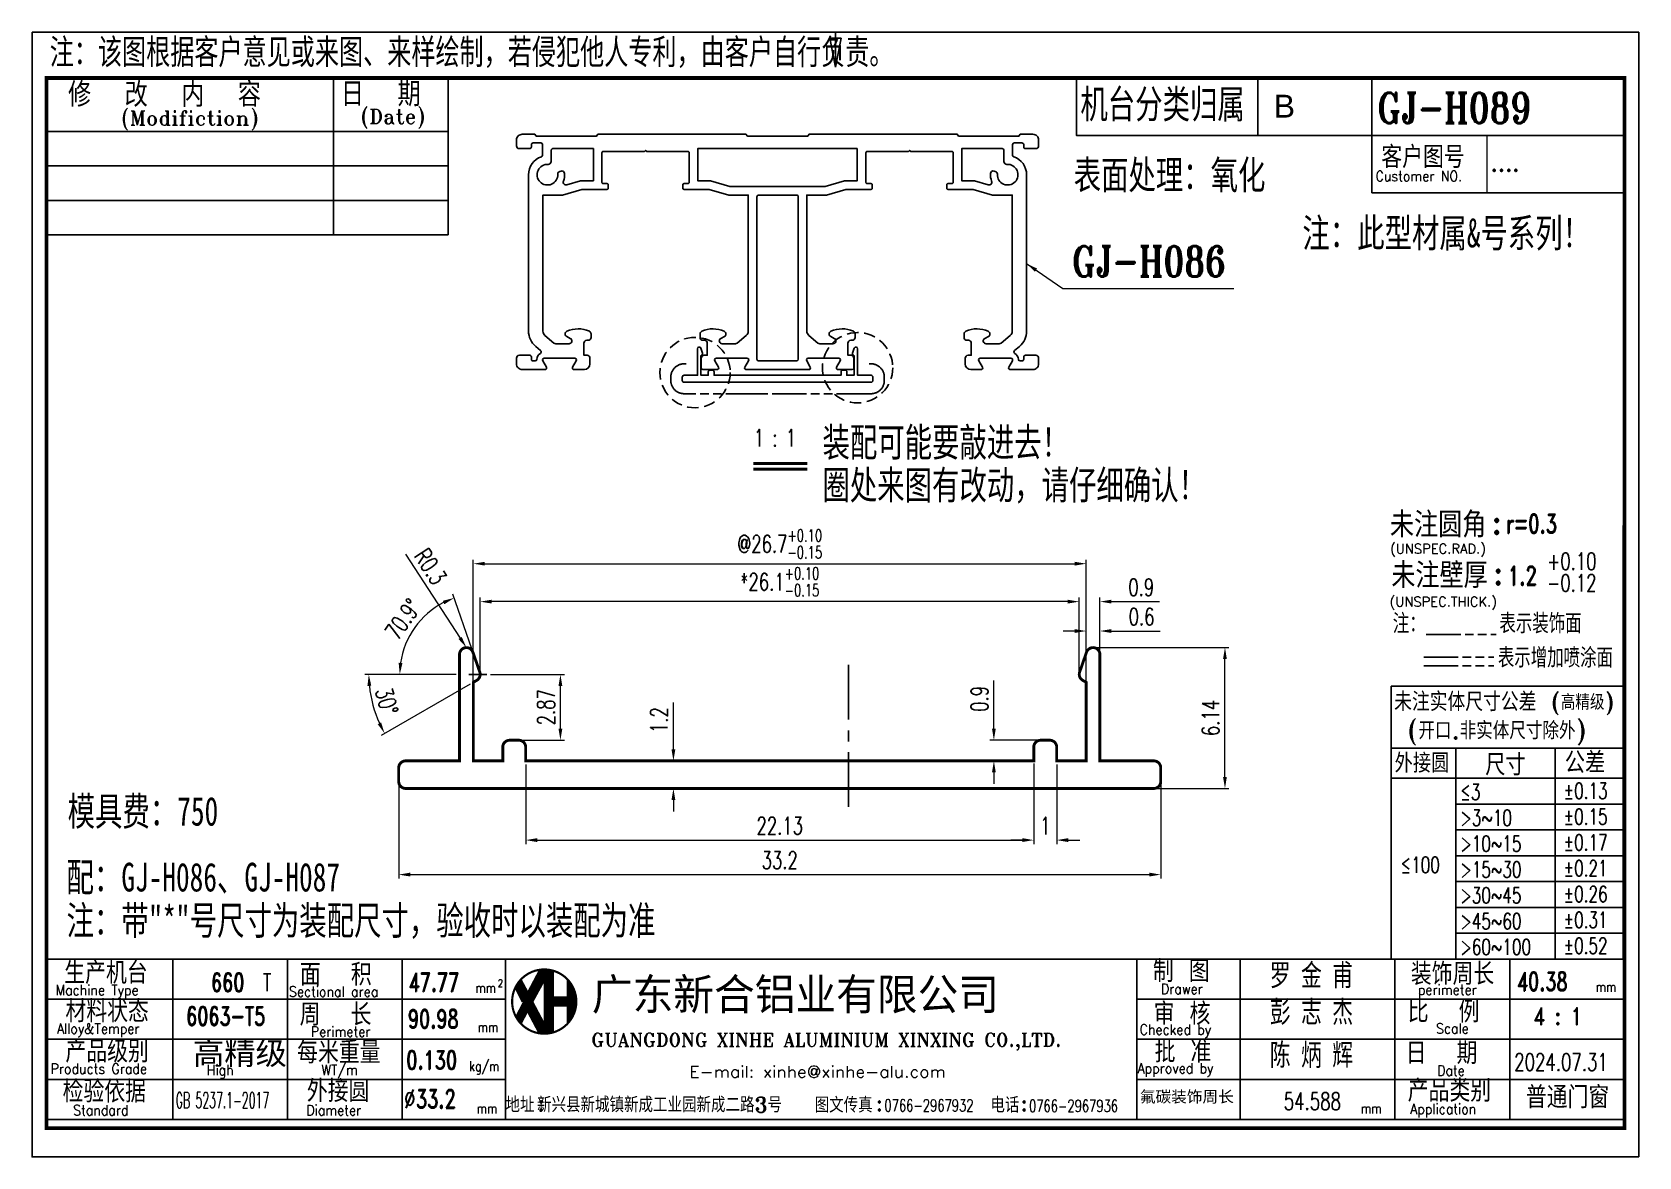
# Model space of a CAD drawing. Header units: millimetres. Extents: x 2640 to 2920, y 377 to 573.
import ezdxf

# ---------------------------------------------------------------- set-up
doc = ezdxf.new("R2010")
doc.units = ezdxf.units.MM
doc.header["$LTSCALE"] = 0.5
for name, pattern in [('ACAD_ISO02W100', [15, 12, -3]), ('ACAD_ISO09W100', [45, 24, -3, 6, -3, 6, -3]), ('CENTER', [50.8, 31.75, -6.35, 6.35, -6.35]), ('JIS_02_2.0', [3, 2, -1])]:
    doc.linetypes.add(name, pattern=pattern)
doc.layers.get('DEFPOINTS').update_dxf_attribs({"color": 1})
for name, color, linetype in [('图层1', 1, 'Continuous'), ('图层2', 3, 'Continuous'), ('图层4', 3, 'ACAD_ISO02W100'), ('图层5', 2, 'Continuous'), ('图框', 9, 'Continuous'), ('型材', 7, 'Continuous'), ('型材线', 7, 'Continuous')]:
    doc.layers.add(name, color=color, linetype=linetype)
doc.styles.add('CTXT', font='romand.shx', dxfattribs={"width": 0.7, "height": 3})
doc.styles.add('ROMAND', font='romand', dxfattribs={"width": 0.7, "height": 3})
doc.styles.add('ROMANT', font='romant', dxfattribs={"width": 0.7})
doc.styles.add('ST64F', font='romant', dxfattribs={"height": 2, "bigfont": 'ST64F'})
doc.styles.add('样式 2', font='arial.ttf', dxfattribs={"height": 3.5})
doc.dimstyles.new('(比例4)', dxfattribs={"dimscale": 0, "dimtxt": 3, "dimasz": 2, "dimexe": 0.7, "dimexo": 0.625, "dimgap": 1, "dimtad": 1, "dimlfac": 0.25, "dimzin": 9, "dimdsep": 46, "dimtxsty": 'CTXT', "dimcen": 0, "dimclrd": 146, "dimclre": 146, "dimclrt": 2, "dimadec": 1, "dimazin": 2, "dimtfac": 1, "dimtofl": 0, "dimtmove": 0, "dimatfit": 3, "dimfxl": 0, "dimtolj": 1, "dimlwd": 13, "dimlwe": 13, "dimarcsym": 0})

# ---------------------------------------------------------------- blocks, each defined once
blk = doc.blocks.new('*D0')
at = {"color": 146, "lineweight": 13, "ltscale": 5}
for p, q in [((2703.54, 443.2), (2703.54, 425.71)), ((2836.33, 443.2), (2836.33, 425.71)), ((2705.54, 426.41), (2834.33, 426.41))]:
    blk.add_line(p, q, dxfattribs=at)
at = {"color": 146, "ltscale": 5}
for points in [[(2705.54, 426.75), (2705.54, 426.08), (2703.54, 426.41)], [(2834.33, 426.75), (2834.33, 426.08), (2836.33, 426.41)]]:
    blk.add_solid(points, dxfattribs=at)
at = {"layer": 'DEFPOINTS', "color": 0, "ltscale": 5}
for p in [(2703.54, 443.83), (2836.33, 443.83), (2836.33, 426.41)]:
    blk.add_point(p, dxfattribs=at)
at = {"color": 2, "ltscale": 5, "insert": (2769.94, 428.91), "char_height": 3, "attachment_point": 5, "style": 'CTXT'}
blk.add_mtext('\\A1;33.2', dxfattribs=at)
blk = doc.blocks.new('*D1')
at = {"color": 146, "lineweight": 13, "ltscale": 5}
for p, q in [((2716.54, 457.75), (2716.54, 481.29)), ((2718.54, 480.59), (2821.34, 480.59)), ((2823.34, 454.75), (2823.34, 481.29))]:
    blk.add_line(p, q, dxfattribs=at)
at = {"color": 146, "ltscale": 5}
for points in [[(2718.54, 480.92), (2718.54, 480.26), (2716.54, 480.59)], [(2821.34, 480.92), (2821.34, 480.26), (2823.34, 480.59)]]:
    blk.add_solid(points, dxfattribs=at)
at = {"layer": 'DEFPOINTS', "color": 0, "ltscale": 5}
for p in [(2823.34, 480.59), (2716.54, 457.13), (2823.34, 454.12)]:
    blk.add_point(p, dxfattribs=at)
at = {"color": 2, "ltscale": 5, "insert": (2769.94, 484.04), "char_height": 3, "attachment_point": 5, "style": 'CTXT'}
blk.add_mtext('\\A1;@26.7{\\H0.7x;\\S+0.10^ -0.15;}', dxfattribs=at)
blk = doc.blocks.new('*D2')
at = {"color": 146, "lineweight": 13, "ltscale": 5}
for p, q in [((2825.16, 465.97), (2848.23, 465.97)), ((2847.53, 443.43), (2847.53, 463.97)), ((2831.08, 441.43), (2848.23, 441.43))]:
    blk.add_line(p, q, dxfattribs=at)
at = {"color": 146, "ltscale": 5}
for points in [[(2847.19, 463.97), (2847.86, 463.97), (2847.53, 465.97)], [(2847.19, 443.43), (2847.86, 443.43), (2847.53, 441.43)]]:
    blk.add_solid(points, dxfattribs=at)
at = {"layer": 'DEFPOINTS', "color": 0, "ltscale": 5}
for p in [(2824.54, 465.97), (2847.53, 465.97), (2830.46, 441.43)]:
    blk.add_point(p, dxfattribs=at)
at = {"color": 2, "ltscale": 5, "insert": (2845.03, 453.7), "char_height": 3, "attachment_point": 5, "rotation": 90, "style": 'CTXT'}
blk.add_mtext('\\A1;6.14', dxfattribs=at)
blk = doc.blocks.new('*D3')
at = {"color": 146, "lineweight": 13, "ltscale": 5}
for p, q in [((2821.34, 468.86), (2819.34, 468.86)), ((2823.34, 454.75), (2823.34, 469.56)), ((2825.74, 463.38), (2825.74, 469.56)), ((2827.74, 468.86), (2836.24, 468.86))]:
    blk.add_line(p, q, dxfattribs=at)
at = {"color": 146, "ltscale": 5}
for points in [[(2821.34, 469.19), (2821.34, 468.52), (2823.34, 468.86)], [(2827.74, 469.19), (2827.74, 468.52), (2825.74, 468.86)]]:
    blk.add_solid(points, dxfattribs=at)
at = {"layer": 'DEFPOINTS', "color": 0, "ltscale": 5}
for p in [(2825.74, 468.86), (2825.74, 462.76), (2823.34, 454.12)]:
    blk.add_point(p, dxfattribs=at)
at = {"color": 2, "ltscale": 5, "insert": (2832.99, 471.36), "char_height": 3, "attachment_point": 5, "style": 'CTXT'}
blk.add_mtext('\\A1;0.6', dxfattribs=at)
blk = doc.blocks.new('*D4')
at = {"color": 146, "lineweight": 13, "ltscale": 5}
for p, q in [((2717.74, 461.93), (2717.74, 474.68)), ((2820.14, 473.98), (2719.74, 473.98)), ((2822.14, 461.93), (2822.14, 474.68))]:
    blk.add_line(p, q, dxfattribs=at)
at = {"color": 146, "ltscale": 5}
for points in [[(2719.74, 474.31), (2719.74, 473.65), (2717.74, 473.98)], [(2820.14, 474.31), (2820.14, 473.65), (2822.14, 473.98)]]:
    blk.add_solid(points, dxfattribs=at)
at = {"layer": 'DEFPOINTS', "color": 0, "ltscale": 5}
for p in [(2717.74, 473.98), (2717.74, 461.3), (2822.14, 461.3)]:
    blk.add_point(p, dxfattribs=at)
at = {"color": 2, "ltscale": 5, "insert": (2769.94, 477.43), "char_height": 3, "attachment_point": 5, "style": 'CTXT'}
blk.add_mtext('\\A1;*26.1{\\H0.7x;\\S+0.10^ -0.15;}', dxfattribs=at)
blk = doc.blocks.new('*D5')
at = {"color": 146, "lineweight": 13, "ltscale": 5}
for p, q in [((2719.51, 461.3), (2732.42, 461.3)), ((2731.72, 451.83), (2731.72, 459.3)), ((2724.29, 449.83), (2732.42, 449.83))]:
    blk.add_line(p, q, dxfattribs=at)
at = {"color": 146, "ltscale": 5}
for points in [[(2731.39, 459.3), (2732.05, 459.3), (2731.72, 461.3)], [(2731.39, 451.83), (2732.05, 451.83), (2731.72, 449.83)]]:
    blk.add_solid(points, dxfattribs=at)
at = {"layer": 'DEFPOINTS', "color": 0, "ltscale": 5}
for p in [(2718.89, 461.3), (2731.72, 461.3), (2723.67, 449.83)]:
    blk.add_point(p, dxfattribs=at)
at = {"color": 2, "ltscale": 5, "insert": (2729.22, 455.57), "char_height": 3, "attachment_point": 5, "rotation": 90, "style": 'CTXT'}
blk.add_mtext('\\A1;2.87', dxfattribs=at)
blk = doc.blocks.new('*D6')
at = {"color": 146, "lineweight": 13, "ltscale": 5}
for p, q in [((2725.67, 445.6), (2725.67, 431.72)), ((2814.21, 445.79), (2814.21, 431.72)), ((2727.67, 432.42), (2812.21, 432.42))]:
    blk.add_line(p, q, dxfattribs=at)
at = {"color": 146, "ltscale": 5}
for points in [[(2727.67, 432.76), (2727.67, 432.09), (2725.67, 432.42)], [(2812.21, 432.76), (2812.21, 432.09), (2814.21, 432.42)]]:
    blk.add_solid(points, dxfattribs=at)
at = {"layer": 'DEFPOINTS', "color": 0, "ltscale": 5}
for p in [(2725.67, 446.23), (2814.21, 446.41), (2814.21, 432.42)]:
    blk.add_point(p, dxfattribs=at)
at = {"color": 2, "ltscale": 5, "insert": (2769.94, 434.92), "char_height": 3, "attachment_point": 5, "style": 'CTXT'}
blk.add_mtext('\\A1;22.13', dxfattribs=at)
blk = doc.blocks.new('*D7')
at = {"color": 146, "lineweight": 13, "ltscale": 5}
for p, q in [((2814.21, 445.79), (2814.21, 431.72)), ((2818.21, 445.6), (2818.21, 431.72)), ((2812.21, 432.42), (2810.21, 432.42)), ((2820.21, 432.42), (2822.21, 432.42))]:
    blk.add_line(p, q, dxfattribs=at)
at = {"color": 146, "ltscale": 5}
for points in [[(2812.21, 432.76), (2812.21, 432.09), (2814.21, 432.42)], [(2820.21, 432.76), (2820.21, 432.09), (2818.21, 432.42)]]:
    blk.add_solid(points, dxfattribs=at)
at = {"layer": 'DEFPOINTS', "color": 0, "ltscale": 5}
for p in [(2814.21, 446.41), (2818.21, 446.23), (2814.21, 432.42)]:
    blk.add_point(p, dxfattribs=at)
at = {"color": 2, "ltscale": 5, "insert": (2816.21, 434.92), "char_height": 3, "attachment_point": 5, "style": 'CTXT'}
blk.add_mtext('\\A1;1', dxfattribs=at)
blk = doc.blocks.new('*D8')
at = {"color": 146, "lineweight": 13, "ltscale": 5}
for p, q in [((2807.26, 451.83), (2807.26, 460.23)), ((2815.58, 449.83), (2806.56, 449.83)), ((2812.66, 446.23), (2806.56, 446.23)), ((2807.26, 444.23), (2807.26, 442.23))]:
    blk.add_line(p, q, dxfattribs=at)
at = {"color": 146, "ltscale": 5}
for points in [[(2806.93, 451.83), (2807.59, 451.83), (2807.26, 449.83)], [(2806.93, 444.23), (2807.59, 444.23), (2807.26, 446.23)]]:
    blk.add_solid(points, dxfattribs=at)
at = {"layer": 'DEFPOINTS', "color": 0, "ltscale": 5}
for p in [(2807.26, 449.83), (2816.21, 449.83), (2813.28, 446.23)]:
    blk.add_point(p, dxfattribs=at)
at = {"color": 2, "ltscale": 5, "insert": (2804.76, 457.03), "char_height": 3, "attachment_point": 5, "rotation": 90, "style": 'CTXT'}
blk.add_mtext('\\A1;0.9', dxfattribs=at)
blk = doc.blocks.new('*D9')
at = {"color": 146, "lineweight": 13, "ltscale": 5}
for p, q in [((2820.14, 473.98), (2818.14, 473.98)), ((2822.14, 461.93), (2822.14, 474.68)), ((2825.74, 463.38), (2825.74, 474.68)), ((2827.74, 473.98), (2836.14, 473.98))]:
    blk.add_line(p, q, dxfattribs=at)
at = {"color": 146, "ltscale": 5}
for points in [[(2820.14, 474.31), (2820.14, 473.65), (2822.14, 473.98)], [(2827.74, 474.31), (2827.74, 473.65), (2825.74, 473.98)]]:
    blk.add_solid(points, dxfattribs=at)
at = {"layer": 'DEFPOINTS', "color": 0, "ltscale": 5}
for p in [(2825.74, 473.98), (2825.74, 462.76), (2822.14, 461.3)]:
    blk.add_point(p, dxfattribs=at)
at = {"color": 2, "ltscale": 5, "insert": (2832.94, 476.48), "char_height": 3, "attachment_point": 5, "style": 'CTXT'}
blk.add_mtext('\\A1;0.9', dxfattribs=at)
blk = doc.blocks.new('*D10')
at = {"color": 146, "lineweight": 13, "ltscale": 5}
blk.add_line((2704.7, 482.24), (2714.24, 467.64), dxfattribs=at)
at = {"color": 146, "ltscale": 5}
blk.add_solid([(2714.52, 467.83), (2713.96, 467.46), (2715.34, 465.97)], dxfattribs=at)
at = {"layer": 'DEFPOINTS', "color": 0, "ltscale": 5}
for p in [(2715.34, 465.97), (2715.99, 464.96)]:
    blk.add_point(p, dxfattribs=at)
at = {"color": 2, "ltscale": 5, "insert": (2709.09, 480.09), "char_height": 3, "attachment_point": 5, "rotation": 303.1835, "style": 'CTXT'}
blk.add_mtext('\\A1;R0.3', dxfattribs=at)
blk = doc.blocks.new('*D11')
at = {"color": 146, "lineweight": 13, "ltscale": 5}
for p, q in [((2716.27, 465.75), (2712.97, 475.27)), ((2713.56, 461.3), (2703.02, 461.3))]:
    blk.add_line(p, q, dxfattribs=at)
blk.add_arc((2717.81, 461.3), 14.08, 117.2502, 171.8564, dxfattribs=at)
at = {"color": 146, "ltscale": 5}
for points in [[(2711.23, 474.13), (2711.49, 473.52), (2713.2, 474.61)], [(2704.2, 463.28), (2703.53, 463.32), (2703.72, 461.3)]]:
    blk.add_solid(points, dxfattribs=at)
at = {"layer": 'DEFPOINTS', "color": 0, "ltscale": 5}
for p in [(2708.25, 471.65), (2716.47, 465.16), (2714.19, 461.3), (2717.67, 461.7), (2718.89, 461.3)]:
    blk.add_point(p, dxfattribs=at)
at = {"color": 2, "ltscale": 5, "insert": (2704.3, 470.92), "char_height": 3, "attachment_point": 5, "rotation": 54.5533, "style": 'CTXT'}
blk.add_mtext('\\A1;70.9°', dxfattribs=at)
blk = doc.blocks.new('*D12')
at = {"color": 146, "lineweight": 13, "ltscale": 5}
for p, q in [((2713.56, 461.3), (2697.63, 461.3)), ((2716, 459.61), (2700.48, 450.65))]:
    blk.add_line(p, q, dxfattribs=at)
blk.add_arc((2718.94, 461.3), 20.61, 185.563, 204.437, dxfattribs=at)
at = {"color": 146, "ltscale": 5}
for points in [[(2698.09, 459.29), (2698.76, 459.32), (2698.33, 461.3)], [(2700.47, 452.93), (2699.88, 452.63), (2701.09, 451)]]:
    blk.add_solid(points, dxfattribs=at)
at = {"layer": 'DEFPOINTS', "color": 0, "ltscale": 5}
for p in [(2714.19, 461.3), (2716.54, 459.92), (2717.14, 460.27), (2718.89, 461.3), (2698.64, 457.73)]:
    blk.add_point(p, dxfattribs=at)
at = {"color": 2, "ltscale": 5, "insert": (2701.45, 456.62), "char_height": 3, "attachment_point": 5, "rotation": 285, "style": 'CTXT'}
blk.add_mtext('\\A1;30°', dxfattribs=at)
blk = doc.blocks.new('*D13')
at = {"color": 146, "lineweight": 13, "ltscale": 0.4}
for p, q in [((2751.41, 448.23), (2751.41, 456.43)), ((2757.31, 446.23), (2750.71, 446.23)), ((2756.3, 441.43), (2750.71, 441.43)), ((2751.41, 439.43), (2751.41, 437.43))]:
    blk.add_line(p, q, dxfattribs=at)
at = {"color": 146, "ltscale": 0.4}
for points in [[(2751.08, 448.23), (2751.74, 448.23), (2751.41, 446.23)], [(2751.08, 439.43), (2751.74, 439.43), (2751.41, 441.43)]]:
    blk.add_solid(points, dxfattribs=at)
at = {"layer": 'DEFPOINTS', "color": 0, "ltscale": 0.4}
for p in [(2751.41, 446.23), (2757.94, 446.23), (2756.92, 441.43)]:
    blk.add_point(p, dxfattribs=at)
at = {"color": 2, "ltscale": 0.4, "insert": (2748.91, 453.33), "char_height": 3, "attachment_point": 5, "rotation": 90, "style": 'CTXT'}
blk.add_mtext('\\A1;1.2', dxfattribs=at)

msp = doc.modelspace()

# ---------------------------------------------------------------- linework, layer by layer
at = {"color": 1}
for p, q in [((2639.658, 573.222), (2919.658, 573.222)), ((2919.658, 573.222), (2919.658, 377.222)), ((2728.156, 409.835), (2726.024, 405.877)), ((2730.442, 405.056), (2730.442, 409.668)), ((2724.843, 408.144), (2726.024, 405.877)), ((2728.9, 407.97), (2726.883, 404.226)), ((2732.956, 408.145), (2732.956, 405.056)), ((2726.883, 404.226), (2729.735, 398.751)), ((2730.442, 405.056), (2732.956, 405.056)), ((2730.442, 403.517), (2732.956, 403.517)), ((2730.442, 403.517), (2730.442, 398.905)), ((2732.956, 403.517), (2732.956, 400.427)), ((2726.001, 402.588), (2724.839, 400.432)), ((2726.001, 402.588), (2727.994, 398.762))]:
    msp.add_line(p, q, dxfattribs=at)
at = {"color": 6}
for p, q in [((2779.658, 567.145), (2778.658, 572.145)), ((2778.658, 572.145), (2780.658, 572.145)), ((2779.658, 573.222), (2779.658, 567.145)), ((2780.658, 572.145), (2779.658, 567.145)), ((2692.157, 565.223), (2692.157, 537.896)), ((2712.157, 565.223), (2712.157, 537.896)), ((2642.154, 555.896), (2712.157, 555.896)), ((2642.154, 549.896), (2712.157, 549.896)), ((2642.154, 543.896), (2712.157, 543.896)), ((2642.154, 537.896), (2712.157, 537.896))]:
    msp.add_line(p, q, dxfattribs=at)
at = {"color": 4}
for p, q in [((2916.904, 487.254), (2916.904, 411.694)), ((2876.469, 459.246), (2876.469, 411.694)), ((2876.469, 459.246), (2916.904, 459.246)), ((2641.904, 411.694), (2916.904, 411.694)), ((2684.153, 411.694), (2684.153, 383.726)), ((2704.153, 411.694), (2704.153, 383.726)), ((2722.153, 411.694), (2722.153, 383.726)), ((2832.153, 411.694), (2832.153, 383.726)), ((2850.15, 411.618), (2850.15, 383.649)), ((2916.904, 411.694), (2876.469, 411.694)), ((2877.149, 411.694), (2877.149, 383.726)), ((2897.153, 411.694), (2897.153, 383.726)), ((2832.153, 404.726), (2917.154, 404.726)), ((2832.153, 397.726), (2917.154, 397.726)), ((2832.153, 390.726), (2917.154, 390.726))]:
    msp.add_line(p, q, dxfattribs=at)
at = {"ltscale": 5}
msp.add_line((2715.783, 461.305), (2718.887, 461.305), dxfattribs=at)
at = {"color": 4, "ltscale": 0.18}
for p, q in [((2916.904, 448.437), (2876.469, 448.437)), ((2887.767, 411.694), (2887.767, 448.437)), ((2905.053, 411.694), (2905.053, 448.437)), ((2916.904, 443.194), (2876.469, 443.194)), ((2916.904, 438.694), (2887.767, 438.694)), ((2916.904, 434.194), (2887.767, 434.194)), ((2916.904, 429.694), (2887.767, 429.694)), ((2916.904, 425.194), (2887.767, 425.194)), ((2916.904, 420.694), (2887.767, 420.694)), ((2916.904, 416.194), (2887.767, 416.194))]:
    msp.add_line(p, q, dxfattribs=at)
at = {"color": 1, "lineweight": 13, "ltscale": 0.18}
msp.add_line((2728.9, 407.97), (2728.9, 400.354), dxfattribs=at)
at = {"color": 1}
for points in [[(2639.658, 573.222), (2639.658, 377.222), (2919.658, 377.222)], [(2723.853, 406.711), (2725.141, 404.239)]]:
    msp.add_lwpolyline(points, dxfattribs=at)
at = {"color": 3, "lineweight": 13, "const_width": 0.68}
msp.add_lwpolyline([(2642.158, 565.222), (2642.158, 382.222), (2917.158, 382.222), (2917.158, 565.222)], close=True, dxfattribs=at)
at = {"color": 4}
for points in [[(2821.63, 565.222), (2821.63, 555.223), (2917.158, 555.223)], [(2853.239, 565.222), (2853.239, 555.223)], [(2873.149, 565.222), (2873.149, 555.223), (2873.149, 545.223), (2917.158, 545.223)], [(2641.904, 411.694), (2916.904, 411.694)], [(2664.153, 411.694), (2664.153, 383.726)], [(2642.154, 404.726), (2722.153, 404.726)], [(2642.154, 397.726), (2722.153, 397.726)], [(2642.154, 390.726), (2722.153, 390.726)], [(2642.154, 383.726), (2917.154, 383.726)]]:
    msp.add_lwpolyline(points, dxfattribs=at)
at = {"color": 0}
for points in [[(2775.011, 514.417, 0.5773501), (2775.271, 514.867), (2774.636, 515.967, -0.5773503), (2774.895, 516.417), (2780.226, 516.417, -0.5773503), (2780.486, 515.967), (2779.851, 514.867, 0.5773505), (2780.111, 514.417), (2782.561, 514.417, 0.4142134), (2782.861, 514.717), (2782.861, 516.417, 0.4142136), (2782.361, 516.917), (2781.811, 516.917), (2781.811, 519.016, -0.4142136), (2782.311, 519.516), (2782.561, 519.516, 0.4142136), (2783.061, 520.016), (2783.061, 520.634, 0.2932528), (2782.769, 521.089, 0.218998), (2778.84, 521.083, 0.6238818), (2778.82, 520.185), (2779.448, 519.86, -0.7856747), (2779.218, 518.916), (2776.917, 518.916, -0.176327), (2776.595, 519.033), (2775.019, 520.356, -0.2216947), (2774.662, 521.122), (2774.662, 544.816), (2778.08, 544.816), (2781.46, 545.817), (2785.86, 545.817, 0.4142136), (2786.06, 546.017), (2786.06, 546.617, 0.4142136), (2785.86, 546.817), (2785.16, 546.817, -0.4142136), (2784.96, 547.017), (2784.96, 552.217, -0.4142136), (2785.16, 552.417), (2792.361, 552.417), (2792.561, 552.617), (2792.761, 552.417), (2799.961, 552.417, -0.4142136), (2800.161, 552.217), (2800.161, 547.017, -0.4142136), (2799.961, 546.817), (2799.261, 546.817, 0.4142136), (2799.061, 546.617), (2799.061, 546.017, 0.4142136), (2799.261, 545.817), (2803.661, 545.817), (2807.042, 544.816), (2810.46, 544.816), (2810.46, 521.122, -0.2216947), (2810.103, 520.356), (2808.526, 519.033, -0.176327), (2808.205, 518.916), (2805.904, 518.916, -0.7856747), (2805.674, 519.86), (2806.302, 520.185, 0.6238818), (2806.281, 521.083, 0.218998), (2802.353, 521.089, 0.2932528), (2802.061, 520.634), (2802.061, 520.016, 0.4142136), (2802.561, 519.516), (2802.811, 519.516, -0.4142136), (2803.311, 519.016), (2803.311, 516.917), (2802.761, 516.917, 0.4142136), (2802.261, 516.417), (2802.261, 515.417, 0.4142134), (2803.261, 514.417), (2805.011, 514.417, 0.5773505), (2805.271, 514.867), (2804.636, 515.967, -0.5773503), (2804.895, 516.417), (2810.226, 516.417, -0.5773503), (2810.486, 515.967), (2809.851, 514.867, 0.5773501), (2810.111, 514.417), (2814.061, 514.417, 0.4142137), (2815.061, 515.417), (2815.061, 516.417, 0.4142136), (2814.561, 516.917), (2812.758, 516.917, 0.4142136), (2812.458, 516.617), (2812.458, 516.217, -0.4142137), (2812.158, 515.917), (2811.823, 515.917, -0.3960119), (2811.524, 516.198, 0.2476537), (2810.892, 517.234, -0.5162598), (2810.852, 517.721), (2811.71, 518.441, 0.2216947), (2812.96, 521.122), (2812.96, 548.382, 0.3219683), (2810.713, 551.509, -0.3219683), (2810.509, 551.794), (2810.509, 553.617, -0.4142134), (2810.809, 553.917), (2812.158, 553.917, -0.4142137), (2812.458, 553.617), (2812.458, 553.217, 0.4142136), (2812.758, 552.917), (2814.561, 552.917, 0.4142136), (2815.061, 553.417), (2815.061, 554.417, 0.4142136), (2814.061, 555.417), (2811.861, 555.417), (2811.611, 555.117), (2801.111, 555.117), (2800.861, 555.417), (2775.061, 555.417), (2774.811, 555.117), (2764.311, 555.117), (2764.061, 555.417), (2738.261, 555.417), (2738.011, 555.117), (2727.511, 555.117), (2727.261, 555.417), (2725.061, 555.417, 0.4142136), (2724.061, 554.417), (2724.061, 553.417, 0.4142136), (2724.561, 552.917), (2726.364, 552.917, 0.4142136), (2726.664, 553.217), (2726.664, 553.617, -0.4142137), (2726.964, 553.917), (2728.313, 553.917, -0.4142134), (2728.613, 553.617), (2728.613, 551.794, -0.3219683), (2728.408, 551.509, 0.3219683), (2726.162, 548.382), (2726.162, 521.122, 0.2216947), (2727.412, 518.441), (2728.269, 517.721, -0.5162598), (2728.23, 517.234, 0.2476537), (2727.598, 516.198, -0.3960119), (2727.299, 515.917), (2726.964, 515.917, -0.4142137), (2726.664, 516.217), (2726.664, 516.617, 0.4142136), (2726.364, 516.917), (2724.561, 516.917, 0.4142136), (2724.061, 516.417), (2724.061, 515.417, 0.4142137), (2725.061, 514.417), (2729.011, 514.417, 0.5773501), (2729.271, 514.867), (2728.636, 515.967, -0.5773503), (2728.895, 516.417), (2734.226, 516.417, -0.5773503), (2734.486, 515.967), (2733.851, 514.867, 0.5773505), (2734.111, 514.417), (2735.861, 514.417, 0.4142134), (2736.861, 515.417), (2736.861, 516.417, 0.4142136), (2736.361, 516.917), (2735.811, 516.917), (2735.811, 519.016, -0.4142136), (2736.311, 519.516), (2736.561, 519.516, 0.4142136), (2737.061, 520.016), (2737.061, 520.634, 0.2932528), (2736.769, 521.089, 0.218998), (2732.84, 521.083, 0.6238818), (2732.82, 520.185), (2733.448, 519.86, -0.7856747), (2733.218, 518.916), (2730.917, 518.916, -0.176327), (2730.595, 519.033), (2729.019, 520.356, -0.2216947), (2728.662, 521.122), (2728.662, 544.816), (2732.08, 544.816), (2735.46, 545.817), (2739.86, 545.817, 0.4142136), (2740.06, 546.017), (2740.06, 546.617, 0.4142136), (2739.86, 546.817), (2739.16, 546.817, -0.4142136), (2738.96, 547.017), (2738.96, 552.217, -0.4142136), (2739.16, 552.417), (2746.361, 552.417), (2746.561, 552.617), (2746.761, 552.417), (2753.961, 552.417, -0.4142136), (2754.161, 552.217), (2754.161, 547.017, -0.4142136), (2753.961, 546.817), (2753.261, 546.817, 0.4142136), (2753.061, 546.617), (2753.061, 546.017, 0.4142136), (2753.261, 545.817), (2757.661, 545.817), (2761.042, 544.816), (2764.46, 544.816), (2764.46, 521.122, -0.2216947), (2764.103, 520.356), (2762.526, 519.033, -0.176327), (2762.205, 518.916), (2759.904, 518.916, -0.7856747), (2759.674, 519.86), (2760.302, 520.185, 0.6238818), (2760.281, 521.083, 0.218998), (2756.353, 521.089, 0.2932528), (2756.061, 520.634), (2756.061, 520.016, 0.4142136), (2756.561, 519.516), (2756.811, 519.516, -0.4142136), (2757.311, 519.016), (2757.311, 516.917), (2756.761, 516.917, 0.4142136), (2756.261, 516.417), (2756.261, 514.717, 0.4142134), (2756.561, 514.417), (2759.011, 514.417, 0.5773505), (2759.271, 514.867), (2758.636, 515.967, -0.5773503), (2758.895, 516.417), (2764.226, 516.417, -0.5773503), (2764.486, 515.967), (2763.851, 514.867, 0.5773501), (2764.111, 514.417), (2769.561, 514.417)], [(2732.25, 547.274, 0.1101022), (2732.456, 548.563, 0.4744979), (2731.828, 549.016), (2731.63, 548.963, 0.3513914), (2731.26, 548.459, -2.6121977), (2729.58, 550.178, 0.4335916), (2730.113, 550.677), (2730.113, 552.617, -0.4142136), (2730.413, 552.917), (2737.46, 552.917), (2737.46, 547.317), (2735.243, 547.317), (2732.856, 546.61, -0.6258269)], [(2806.872, 547.274, -0.6258269), (2806.266, 546.61), (2803.879, 547.317), (2801.661, 547.317), (2801.661, 552.917), (2808.709, 552.917, -0.4142136), (2809.009, 552.617), (2809.009, 550.677, 0.4335916), (2809.542, 550.178, -2.6121977), (2807.862, 548.459, 0.3513914), (2807.492, 548.963), (2807.294, 549.016, 0.4744979), (2806.666, 548.563, 0.1101022)], [(2772.862, 544.816, -0.4142136), (2773.162, 544.516), (2773.162, 516.217, -0.4142134), (2772.862, 515.917), (2769.561, 515.917), (2766.26, 515.917, -0.4142134), (2765.96, 516.217), (2765.96, 544.516, -0.4142136), (2766.26, 544.816)]]:
    msp.add_lwpolyline(points, format="xyb", close=True, dxfattribs=at)
at = {"color": 4, "lineweight": 13}
msp.add_lwpolyline([(2893.154, 555.223), (2893.154, 545.223)], dxfattribs=at)
at = {"color": 0}
msp.add_lwpolyline([(2783.46, 552.917), (2783.46, 547.317), (2781.243, 547.317), (2777.863, 546.316), (2761.259, 546.316), (2757.879, 547.317), (2755.661, 547.317), (2755.661, 552.917), (2769.561, 552.917)], close=True, dxfattribs=at)
at = {"color": 7, "ltscale": 5}
msp.add_lwpolyline([(2758.494, 514.017), (2758.494, 513.417), (2766.561, 513.417), (2780.628, 513.417), (2780.628, 514.017, -0.4142136), (2780.928, 514.317), (2781.328, 514.317, -0.4142136), (2781.628, 514.017), (2781.628, 513.417), (2782.911, 513.417), (2782.911, 516.84), (2782.761, 516.927, -0.3595619), (2782.627, 517.285), (2782.927, 518.151, -0.8457643), (2783.511, 518.053), (2783.511, 513.417), (2785.86, 513.417, -0.4142136), (2786.16, 513.117), (2786.16, 512.517, -0.4142136), (2785.86, 512.217), (2766.561, 512.217), (2753.262, 512.217, -0.4142136), (2752.962, 512.517), (2752.962, 513.117, -0.4142136), (2753.262, 513.417), (2755.611, 513.417), (2755.611, 518.053, -0.8457643), (2756.194, 518.151), (2756.494, 517.285, -0.3595619), (2756.361, 516.927), (2756.211, 516.84), (2756.211, 513.417), (2757.494, 513.417), (2757.494, 514.017, -0.4142136), (2757.794, 514.317), (2758.194, 514.317, -0.4142136)], format="xyb", close=True, dxfattribs=at)
at = {"color": 7, "const_width": 0.5}
msp.add_lwpolyline([(2725.668, 448.626), (2725.668, 446.226), (2757.937, 446.226), (2814.206, 446.226), (2814.206, 448.626, -0.4142136), (2815.406, 449.826), (2817.006, 449.826, -0.4142136), (2818.206, 448.626), (2818.206, 446.226), (2823.337, 446.226), (2823.337, 459.919), (2822.737, 460.266, -0.3595619), (2822.203, 461.698), (2823.403, 465.162, -0.8457643), (2825.737, 464.769), (2825.737, 446.226), (2835.135, 446.226, -0.4142136), (2836.335, 445.026), (2836.335, 442.626, -0.4142136), (2835.135, 441.426), (2757.937, 441.426), (2704.74, 441.426, -0.4142136), (2703.54, 442.626), (2703.54, 445.026, -0.4142136), (2704.74, 446.226), (2714.137, 446.226), (2714.137, 464.769, -0.8457643), (2716.471, 465.162), (2717.671, 461.698, -0.3595619), (2717.137, 460.266), (2716.537, 459.919), (2716.537, 446.226), (2721.668, 446.226), (2721.668, 448.626, -0.4142136), (2722.868, 449.826), (2724.468, 449.826, -0.4142136)], format="xyb", close=True, dxfattribs=at)
at = {"color": 1, "const_width": 0.373}
msp.add_lwpolyline([(2723.301, 404.286, 1), (2734.499, 404.286, 1)], format="xyb", close=True, dxfattribs=at)
at = {"color": 1, "const_width": 0.72}
for points in [[(2728.467, 409.786), (2724.139, 401.477)], [(2729.083, 409.788), (2724.449, 400.891)], [(2729.461, 409.857), (2724.645, 400.612)], [(2724.099, 407.027), (2728.399, 398.771)], [(2724.453, 407.623), (2729.105, 398.692)], [(2724.613, 407.791), (2729.346, 398.705)], [(2730.442, 404.704), (2732.956, 404.704)], [(2730.442, 404.084), (2732.956, 404.084)], [(2730.442, 403.884), (2732.956, 403.884)]]:
    msp.add_lwpolyline(points, dxfattribs=at)
at = {"color": 1, "lineweight": 13, "ltscale": 0.18}
for points, const_width in [([(2729.157, 409.879), (2729.157, 398.694)], 0.72), ([(2729.531, 409.849), (2729.531, 398.724)], 0.72), ([(2730.075, 409.767), (2730.075, 398.806)], 0.72), ([(2733.157, 407.864), (2733.157, 400.68)], 0.432), ([(2733.567, 407.339), (2733.567, 401.234)], 0.432), ([(2733.95, 406.556), (2733.95, 402.017)], 0.432), ([(2734.099, 406.191), (2734.099, 402.382)], 0.432)]:
    msp.add_lwpolyline(points, dxfattribs=dict(at, const_width=const_width))
at = {"layer": '图层1', "linetype": 'ACAD_ISO09W100', "ltscale": 0.5}
for p, q in [((2882.617, 468.229), (2894.808, 468.229)), ((2882.194, 464.307), (2894.386, 464.307)), ((2882.194, 462.773), (2894.386, 462.773))]:
    msp.add_line(p, q, dxfattribs=at)
msp.add_lwpolyline([(2785.511, 515.417), (2785.86, 515.417, -0.4142136), (2788.16, 513.117), (2788.16, 512.517, -0.4142136), (2785.86, 510.217), (2766.561, 510.217), (2753.262, 510.217, -0.4142136), (2750.962, 512.517), (2750.962, 513.117, -0.4142136), (2753.262, 515.417), (2753.611, 515.417)], format="xyb", dxfattribs=at)
at = {"layer": '图层1', "ltscale": 0.18, "const_width": 0.5}
for points in [[(2774.731, 498.049), (2765.337, 498.049)], [(2774.731, 497.049), (2765.337, 497.049)]]:
    msp.add_lwpolyline(points, dxfattribs=at)
at = {"layer": '图层1', "color": 1, "linetype": 'JIS_02_2.0', "lineweight": 25, "ltscale": 2}
for centre in [(2783.511, 514.745), (2755.185, 513.897)]:
    msp.add_circle(centre, 6.126, dxfattribs=at)
at = {"layer": '型材', "color": 1, "linetype": 'CENTER', "lineweight": -2, "ltscale": 0.6}
msp.add_line((2781.937, 462.962), (2781.937, 437.511), dxfattribs=at)

# ---------------------------------------------------------------- texts
at = {"color": 2, "lineweight": 13, "style": 'ST64F'}
for s, height, p in [('修  改  内  容', 4.2489, (2645.916, 560.212)), ('日  期', 4.2489, (2693.457, 560.298)), ('(Date)', 2.5102, (2696.926, 557.27)), ('(Modifiction)', 2.51022, (2655.186, 556.987))]:
    msp.add_text(s, height=height, dxfattribs=at).set_placement(p)
at = {"color": 4}
for s, height, style, p in [('B', 3.992, '样式 2', (2856.021, 558.33)), ('未注圆角', 4.4159, 'ST64F', (2876.286, 485.168)), (':', 4.014, 'ST64F', (2893.952, 485.745)), ('未注壁厚', 4.4159, 'ST64F', (2876.528, 476.338)), (':', 4.014, 'ST64F', (2894.194, 476.915)), ('未注实体尺寸公差', 3.2643, 'ST64F', (2877.006, 454.897)), ('(高精级)', 2.6708, 'ST64F', (2904.456, 455.12)), ('(开口.非实体尺寸除外)', 3.03495, 'ST64F', (2879.416, 449.998)), ('公差', 3.7094, 'ST64F', (2906.753, 444.077)), ('外接圆', 3.3384, 'ST64F', (2877.099, 444.173)), ('尺寸', 3.7094, 'ST64F', (2892.881, 443.7))]:
    msp.add_text(s, height=height, dxfattribs=dict(at, style=style)).set_placement(p)
at = {"color": 1}
for s, height, style, width, p in [('GJ-H089', 5.2788, 'ROMANT', 0.8, (2874.094, 557.369)), ('GJ-H086', 5.2788, 'ROMANT', 0.8, (2820.896, 530.631)), ('1.2', 3.3, 'ROMAND', 0.7, (2896.847, 476.852)), ('4 : 1', 3.025, 'ROMAND', 0.8, (2901.231, 400.221))]:
    msp.add_text(s, height=height, dxfattribs=dict(at, style=style, width=width)).set_placement(p)
at = {"color": 4, "lineweight": 13, "style": 'ST64F'}
for s, height, p in [('客户图号', 3.824, (2874.772, 549.546)), ('....', 2.6768, (2893.821, 548.96)), ('生产机台', 3.824, (2645.263, 407.377)), ('制 图', 3.824, (2834.975, 407.669)), ('面  积', 3.824, (2686.319, 407.061)), ('装饰周长', 3.824, (2879.923, 407.197)), ('材料状态', 3.824, (2645.463, 400.682)), ('周  长', 3.824, (2686.283, 400.104)), ('审 核', 3.824, (2835.112, 400.247)), ('比  例', 3.824, (2879.383, 400.627)), ('产品级别', 3.824, (2645.463, 393.682)), ('每米重量', 3.824, (2685.839, 393.511)), ('批 准', 3.824, (2835.267, 393.661)), ('日  期', 3.824, (2879.007, 393.391)), ('检验依据', 3.824, (2644.97, 386.697)), ('外接圆', 3.824, (2687.535, 386.788)), ('产品类别', 3.824, (2879.383, 386.837)), ('普通门窗', 3.824, (2899.965, 385.697))]:
    msp.add_text(s, height=height, dxfattribs=at).set_placement(p)
at = {"color": 4, "lineweight": 13, "style": 'ST64F', "width": 0.9}
for s, height, p in [('Customer NO.', 1.78501, (2873.776, 547.252)), ('Machine Type', 1.78501, (2643.751, 405.4)), ('Sectional area', 1.78501, (2684.417, 405.13)), ('Alloy&Temper', 1.78501, (2643.986, 398.682)), ('Scale', 1.785, (2884.311, 398.705)), ('Perimeter', 1.785, (2688.222, 398.151)), ('Products Grade', 1.78501, (2642.88, 391.682)), ('High', 1.785, (2670.086, 391.464)), ('WT/m', 1.785, (2690.081, 391.487)), ('Date', 1.785, (2884.506, 391.368)), ('Application', 1.78501, (2879.82, 384.682)), ('Standard', 1.785, (2646.803, 384.456)), ('Diameter', 1.785, (2687.437, 384.451))]:
    msp.add_text(s, height=height, dxfattribs=at).set_placement(p)
at = {"color": 4, "style": 'ROMAND'}
for s, height, width, p in [('r=0.3', 3.3, 0.7, (2896.506, 485.926)), ('≤3', 2.772, 0.7, (2888.557, 439.415)), ('%%P0.13', 2.772, 0.7, (2906.556, 439.626)), ('>3~10', 2.772, 0.7, (2888.557, 434.915)), ('%%P0.15', 2.772, 0.7, (2906.556, 435.126)), ('>10~15', 2.772, 0.7, (2888.557, 430.415)), ('%%P0.17', 2.772, 0.7, (2906.556, 430.626)), ('≤100', 2.772, 0.7, (2878.152, 426.726)), ('>15~30', 2.772, 0.7, (2888.557, 425.915)), ('%%P0.21', 2.772, 0.7, (2906.556, 426.126)), ('>30~45', 2.772, 0.7, (2888.557, 421.415)), ('%%P0.26', 2.772, 0.7, (2906.556, 421.626)), ('>45~60', 2.772, 0.7, (2888.557, 416.915)), ('%%P0.31', 2.772, 0.7, (2906.556, 417.126)), ('>60~100', 2.772, 0.7, (2888.557, 412.415)), ('%%P0.52', 2.772, 0.7, (2906.556, 412.626)), ('mm', 1.7424, 0.8, (2716.91, 405.795)), ('2', 1.307, 0.8, (2720.815, 406.84)), ('mm', 1.7424, 0.8, (2912.15, 405.974)), ('mm', 1.7424, 0.8, (2717.308, 398.958)), ('kg/m', 1.7424, 0.8, (2715.818, 392.146)), ('GB 5237.1-2017', 2.77055, 0.5, (2664.691, 385.708)), ('mm', 1.7424, 0.8, (2717.128, 384.798)), ('mm', 1.7424, 0.8, (2871.226, 384.798))]:
    msp.add_text(s, height=height, dxfattribs=dict(at, width=width)).set_placement(p)
at = {"color": 3, "lineweight": 13, "style": 'ST64F'}
for s, p in [('(UNSPEC.RAD.)', (2876.295, 482.369)), ('(UNSPEC.THICK.)', (2876.211, 473.121))]:
    msp.add_text(s, height=1.67348, dxfattribs=at).set_placement(p)
at = {"color": 1, "ltscale": 0.18, "style": 'CTXT', "width": 0.7}
for s, height, p in [('660', 3.24, (2670.815, 406.02)), ('47.77', 3.24, (2705.25, 406.024)), ('40.38', 3.24, (2898.404, 406.181)), ('90.98', 3.24, (2705.14, 399.648)), ('0.130', 3.24, (2704.864, 392.479)), ('2024.07.31', 3.0218, (2897.934, 392.233)), ('%%c', 3.24, (2704.496, 385.703)), ('33.2', 3.24, (2706.569, 385.703)), ('54.588', 3.0218, (2857.774, 385.405))]:
    msp.add_text(s, height=height, dxfattribs=at).set_placement(p)
at = {"color": 6, "style": 'ST64F', "width": 1.2}
msp.add_text('广东新合铝业有限公司', height=6.224, dxfattribs=at).set_placement((2737.198, 402.214))
at = {"color": 3, "lineweight": 13, "style": 'ST64F', "width": 0.9}
for s, height, p in [('Drawer', 1.785, (2836.364, 405.596)), ('perimeter', 1.785, (2881.146, 405.458)), ('Checked by', 1.785, (2832.659, 398.512)), ('Approved by', 1.78501, (2832.296, 391.769))]:
    msp.add_text(s, height=height, dxfattribs=at).set_placement(p)
at = {"color": 4, "ltscale": 0.18, "style": 'CTXT', "width": 0.7}
msp.add_text('6063-T5', height=3.24, dxfattribs=at).set_placement((2666.486, 400.142))
at = {"color": 3, "style": 'ST64F'}
for s, height, p in [('地址', 2.6593, (2722.153, 384.982)), ('   新兴县新城镇新成工业园新成二路3号', 2.65927, (2721.699, 384.982)), (':', 2.659, (2727.764, 385.2)), ('图文传真', 2.6593, (2776.024, 384.933)), (':', 2.659, (2786.67, 385.2)), ('电话', 2.6593, (2806.649, 384.933)), (':', 2.659, (2811.883, 385.2))]:
    msp.add_text(s, height=height, dxfattribs=at).set_placement(p)
at = {"color": 3, "ltscale": 0.18, "style": 'CTXT', "width": 0.7}
for s, p in [('0766-2967932', (2788.187, 385.133)), ('0766-2967936', (2813.384, 385.056))]:
    msp.add_text(s, height=2.10244, dxfattribs=at).set_placement(p)
at = {"color": 4, "lineweight": 13, "attachment_point": 1, "style": 'ST64F'}
for s, insert, char_height in [('{\\fﾻﾪￎￄￏﾸﾺￚ|b0|i0|c134|p2;高精级}', (2667.683, 397.308), 4), ('{\\fSimSun|b0|i0|c134|p2;氟碳装饰周长}', (2832.694, 388.714), 2)]:
    msp.add_mtext(s, dxfattribs=dict(at, insert=insert, char_height=char_height))
at = {"layer": '图层1', "ltscale": 0.4, "style": 'CTXT', "width": 0.7}
for s, p in [('+0.10', (2903.641, 479.505)), ('-0.12', (2903.641, 475.733))]:
    msp.add_text(s, height=3, dxfattribs=at).set_placement(p)
at = {"layer": '图层1', "color": 6, "ltscale": 0.4, "char_height": 5, "attachment_point": 1, "style": 'CTXT'}
for s, insert, width in [('{\\fNSimSun|b0|i0|c134|p49;表面处理：氧化}', (2821.163, 550.851), 76.60877), ('{\\fNSimSun|b0|i0|c134|p49;装配可能要敲进去！}', (2777.399, 504.262), 76.60877), ('{\\fNSimSun|b0|i0|c134|p49;模具费：750}', (2645.849, 439.947), 32.91082)]:
    msp.add_mtext(s, dxfattribs=dict(at, insert=insert, width=width))
at = {"layer": '图层1', "ltscale": 0.4, "insert": (2679.889, 409.118), "char_height": 3, "width": 4.61035, "attachment_point": 1, "style": 'CTXT'}
msp.add_mtext('T', dxfattribs=at)
at = {"layer": '图层2', "ltscale": 0.18, "attachment_point": 1, "style": 'CTXT'}
for s, insert, char_height in [('{\\fSimSun|b0|i0|c134|p2;注：该图根据客户意见或来图、来样绘制，若侵犯他人专利，由客户自行负责。}', (2642.725, 572.009), 4.4), ('{\\fSimSun|b0|i0|c134|p2;配：GJ-H086、GJ-H087}', (2645.657, 428.471), 5), ('{\\fSimSun|b0|i0|c134|p2;注：带"*"号尺寸为装配尺寸，验收时以装配为准}', (2645.657, 420.932), 5)]:
    msp.add_mtext(s, dxfattribs=dict(at, insert=insert, char_height=char_height))
at = {"layer": '图层2', "color": 6, "ltscale": 0.18, "char_height": 5, "attachment_point": 1, "style": 'CTXT'}
for s, insert in [('{\\fSimSun|b0|i0|c134|p2;注：此型材属&号系列！}', (2861.026, 540.719)), ('{\\fSimSun|b0|i0|c134|p2;圈处来图有改动，请仔细确认！}', (2777.384, 496.8))]:
    msp.add_mtext(s, dxfattribs=dict(at, insert=insert))
at = {"layer": '图层2', "color": 4, "char_height": 3.6, "attachment_point": 1, "style": 'CTXT'}
for s, insert in [('{\\fSimSun|b0|i0|c134|p2;\\H0.8333x;注：         表示装饰面}', (2876.773, 471.775)), ('{\\fSimSun|b0|i0|c134|p2;\\H0.8333x;           表示增加喷涂面}', (2879.372, 465.814))]:
    msp.add_mtext(s, dxfattribs=dict(at, insert=insert))
at = {"layer": '图层4', "ltscale": 0.18, "style": 'CTXT', "width": 0.7}
msp.add_text('1 : 1', height=3, dxfattribs=at).set_placement((2765.403, 501.022))
at = {"layer": '图层5', "char_height": 3.8, "attachment_point": 1, "style": 'CTXT'}
for s, insert in [('{\\fSimSun|b0|i0|c134|p2;罗 金 甫}', (2855.345, 410.82)), ('{\\fSimSun|b0|i0|c134|p2;彭 志 杰}', (2855.345, 404.434)), ('{\\fSimSun|b0|i0|c134|p2;陈 炳 辉}', (2855.345, 396.936))]:
    msp.add_mtext(s, dxfattribs=dict(at, insert=insert))
at = {"layer": '图框', "color": 4, "style": 'ST64F'}
msp.add_text('GUANGDONG XINHE ALUMINIUM XINXING CO.,LTD.', height=2.31137, dxfattribs=at).set_placement((2737.09, 396.465))
at = {"layer": '图框', "color": 4, "style": 'ST64F', "width": 1.1}
msp.add_text('E-mail: xinhe@xinhe-alu.com', height=2, dxfattribs=at).set_placement((2754.183, 391.051))
at = {"layer": '型材线', "ltscale": 0.4, "insert": (2822.337, 563.193), "char_height": 5, "width": 42.99077, "attachment_point": 1, "style": 'CTXT'}
msp.add_mtext('{\\fSimSun|b0|i0|c134|p2;\\C4;机台分类归属}', dxfattribs=at)

# ---------------------------------------------------------------- dimensions: what is measured, and where the dimension line sits
at = {"ltscale": 5}
dim = msp.add_radius_dim(center=(2715.994, 464.965), mpoint=(2715.337, 465.969), dimstyle='(比例4)', override={"dimscale": 1}, dxfattribs=at)
dim.commit()
dim.dimension.update_dxf_attribs({"geometry": '*D10', "text_midpoint": (2706.995, 478.726), "dimtype": 132})
for base, p1, p2, text, picture, middle in [((2823.337, 480.592), (2716.537, 457.127), (2823.337, 454.124), '@<>{\\H0.7x;\\S+0.10^ -0.15;}', '*D1', (2769.937, 484.042)), ((2717.737, 473.979), (2822.137, 461.305), (2717.737, 461.305), '*<>{\\H0.7x;\\S+0.10^ -0.15;}', '*D4', (2769.937, 477.429))]:
    dim = msp.add_linear_dim(base=base, p1=p1, p2=p2, text=text, dimstyle='(比例4)', override={"dimscale": 1}, dxfattribs=at)
    dim.commit()
    dim.dimension.update_dxf_attribs({"geometry": picture, "text_midpoint": middle})
for base, p1, p2, picture, middle in [((2825.737, 473.979), (2822.137, 461.305), (2825.737, 462.76), '*D9', (2832.937, 476.479)), ((2825.737, 468.858), (2823.337, 454.124), (2825.737, 462.76), '*D3', (2832.987, 471.358)), ((2814.206, 432.424), (2725.668, 446.226), (2814.206, 446.415), '*D6', (2769.937, 434.924)), ((2814.206, 432.424), (2818.206, 446.226), (2814.206, 446.415), '*D7', (2816.206, 434.924)), ((2836.335, 426.415), (2703.54, 443.826), (2836.335, 443.826), '*D0', (2769.937, 428.915))]:
    dim = msp.add_linear_dim(base=base, p1=p1, p2=p2, dimstyle='(比例4)', override={"dimscale": 1}, dxfattribs=at)
    dim.commit()
    dim.dimension.update_dxf_attribs({"geometry": picture, "text_midpoint": middle})
for base, line1, picture, middle in [((2708.25, 471.648), ((2716.471, 465.162), (2717.671, 461.698)), '*D11', (2704.298, 470.922)), ((2698.643, 457.726), ((2717.137, 460.266), (2716.537, 459.919)), '*D12', (2701.447, 456.618))]:
    dim = msp.add_angular_dim_2l(base=base, line1=line1, line2=((2714.187, 461.305), (2718.887, 461.305)), dimstyle='(比例4)', override={"dimscale": 1}, dxfattribs=at)
    dim.commit()
    dim.dimension.update_dxf_attribs({"geometry": picture, "text_midpoint": middle})
for base, p1, p2, picture, middle in [((2847.527, 465.969), (2830.459, 441.426), (2824.537, 465.969), '*D2', (2845.027, 453.697)), ((2731.721, 461.305), (2723.668, 449.826), (2718.887, 461.305), '*D5', (2729.221, 455.565)), ((2807.259, 449.826), (2813.283, 446.226), (2816.206, 449.826), '*D8', (2804.759, 457.026))]:
    dim = msp.add_linear_dim(base=base, p1=p1, p2=p2, angle=90, dimstyle='(比例4)', override={"dimscale": 1}, dxfattribs=at)
    dim.commit()
    dim.dimension.update_dxf_attribs({"geometry": picture, "text_midpoint": middle})
at = {"color": 0, "ltscale": 0.4}
dim = msp.add_linear_dim(base=(2751.409, 446.226), p1=(2756.923, 441.426), p2=(2757.937, 446.226), angle=90, dimstyle='(比例4)', override={"dimscale": 1}, dxfattribs=at)
dim.commit()
dim.dimension.update_dxf_attribs({"geometry": '*D13', "text_midpoint": (2748.909, 453.326)})

# ---------------------------------------------------------------- leaders
msp.add_leader([(2812.96, 532.886), (2819.281, 528.532), (2849.057, 528.532)], dimstyle='(比例4)', override={"dimscale": 1, "dimtad": 0}, dxfattribs=at)

doc.saveas('drawing.dxf')
